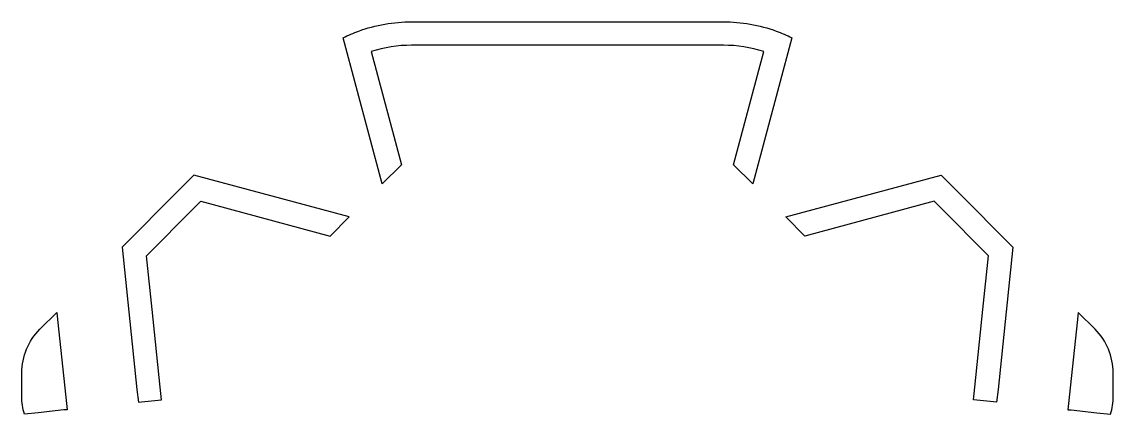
# Model space of a CAD drawing. Header units: millimetres. Extents: x -35 to 35, y 28.9 to 54.
import ezdxf

# ---------------------------------------------------------------- set-up
doc = ezdxf.new("R2010")
doc.units = ezdxf.units.MM
doc.layers.add('Base', color=70, linetype='Continuous')
doc.layers.add('DiodesLazer', color=70, linetype='Continuous')

msp = doc.modelspace()

# ---------------------------------------------------------------- linework, layer by layer
at = {"layer": 'Base'}
for points in [[(13.393, 53.407, -0.027036), (14.388, 52.986), (11.879, 43.621), (10.654, 44.846), (12.596, 52.094, 0.077748), (10, 52.5), (0, 52.5), (-10, 52.5, 0.077748), (-12.596, 52.094), (-10.654, 44.846), (-11.879, 43.621), (-14.388, 52.986, -0.027036), (-13.393, 53.407, -0.086751), (-10, 54), (0, 54), (10, 54, -0.086751)], [(-32.102, 29.148), (-32.301, 29.128), (-33.945, 28.955), (-34.834, 28.861, -0.072296), (-35, 30), (-35, 31.5, -0.198912), (-33.839, 34.303), (-32.758, 35.385), (-32.71, 34.932), (-32.187, 29.96)], [(32.71, 34.932), (32.187, 29.96), (32.102, 29.148), (32.301, 29.128), (33.945, 28.955), (34.834, 28.861, 0.072296), (35, 30), (35, 31.5, 0.198912), (33.839, 34.303), (32.758, 35.385)]]:
    msp.add_lwpolyline(points, format="xyb", close=True, dxfattribs=at)
for points in [[(-27.527, 29.629), (-27.328, 29.65), (-26.036, 29.786), (-26.121, 30.597), (-26.643, 35.57), (-27.006, 39.015), (-23.918, 42.103), (-23.522, 42.499), (-15.225, 40.275), (-14, 41.5), (-23.971, 44.172), (-24.978, 43.164), (-28.572, 39.57), (-28.135, 35.413), (-27.613, 30.44)], [(27.527, 29.629), (27.328, 29.65), (26.036, 29.786), (26.121, 30.597), (26.643, 35.57), (27.006, 39.015), (23.918, 42.103), (23.522, 42.499), (15.225, 40.275), (14, 41.5), (23.971, 44.172), (24.978, 43.164), (28.572, 39.57), (28.135, 35.413), (27.613, 30.44)]]:
    msp.add_lwpolyline(points, close=True, dxfattribs=at)
at = {"layer": 'DiodesLazer'}
msp.add_lwpolyline([(-26.036, 29.786)], close=True, dxfattribs=at)

doc.saveas('drawing.dxf')
